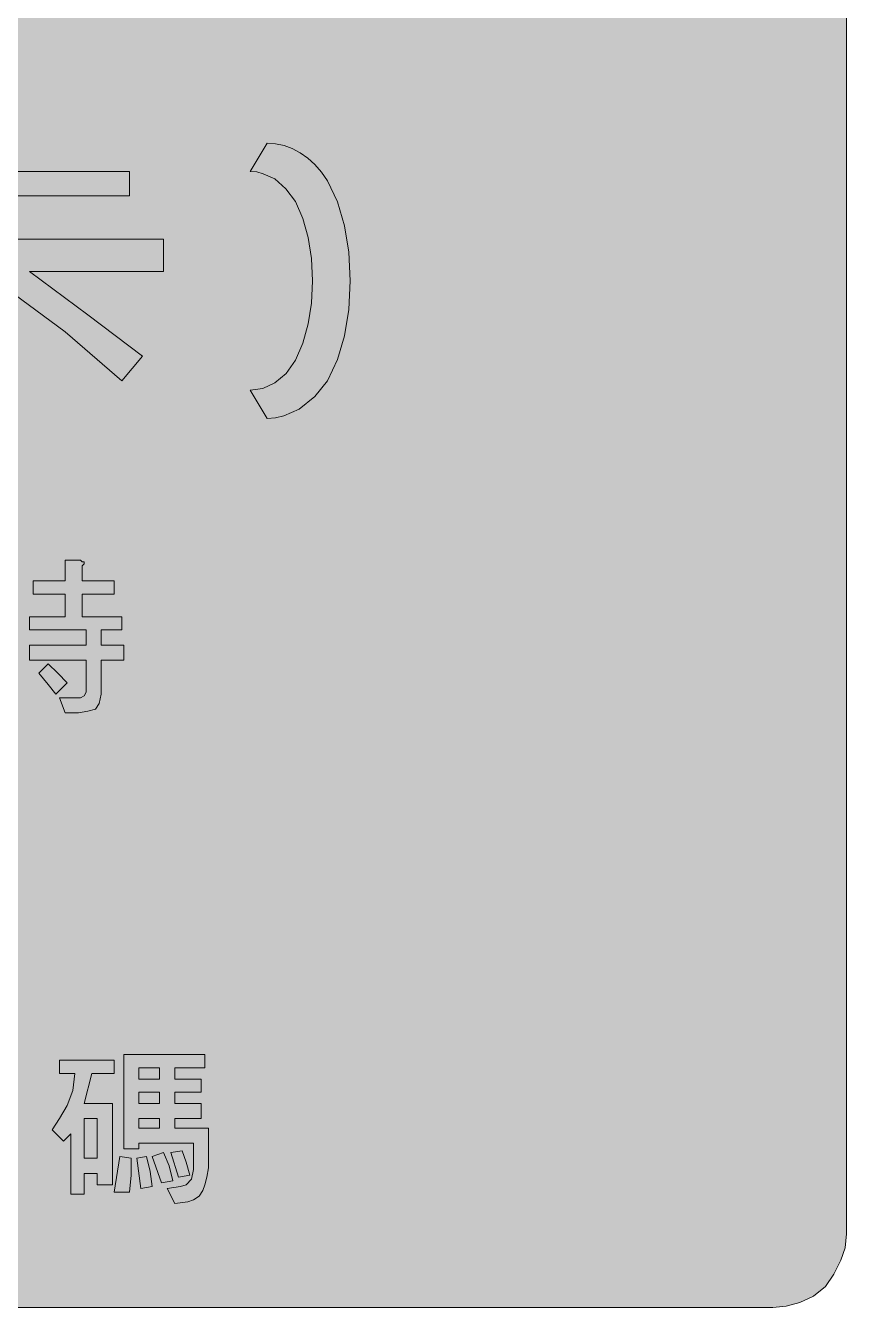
# Model space of a CAD drawing. Header units: metres. Extents: x 10 to 559, y 12 to 260.
# Drawn here: x 481 to 559.3, y 11.9 to 134.1 of the extents above; entities that cross this region are included whole.
import ezdxf

# ---------------------------------------------------------------- set-up
doc = ezdxf.new("R2010")
doc.units = ezdxf.units.M
doc.layers.add('FILL_BLACK_000000', color=7, linetype='Continuous', true_color=0x000000)
doc.layers.add('FILL_YELLOW_FFFF00', color=7, linetype='Continuous', true_color=0xffff00)

msp = doc.modelspace()

# ---------------------------------------------------------------- hatches: boundary and pattern name
at = {"layer": 'FILL_BLACK_000000', "true_color": 0x000000}
h = msp.add_hatch(color=7, dxfattribs=at)
h.dxf.hatch_style = 1
h.paths.add_polyline_path([(476.82, 95.58), (476.82, 110.7), (465.48, 110.7), (465.48, 113.76), (476.82, 113.76), (476.82, 125.64), (479.34, 125.1), (480.24, 124.92), (480.6, 124.56), (480.42, 124.2), (479.88, 123.66), (479.88, 120.24), (490.86, 120.24), (490.86, 117.9), (479.88, 117.9), (479.88, 113.76), (494.1, 113.76), (494.1, 110.7), (481.32, 110.7), (486.9, 106.56), (492.12, 102.6), (490.14, 100.26), (484.74, 104.94), (479.88, 108.54), (479.88, 95.58), (476.82, 95.58)])
h = msp.add_hatch(color=7, dxfattribs=at)
h.dxf.hatch_style = 1
h.paths.add_polyline_path([(508.22, 111.92), (507.91, 113.92), (507.41, 115.75), (506.7, 117.36), (505.78, 118.57), (504.72, 119.52), (503.62, 120.01), (503.02, 120.18), (502.38, 120.24), (504, 122.94), (504.81, 122.88), (505.61, 122.71), (506.39, 122.42), (507.15, 122.02), (507.87, 121.51), (508.56, 120.89), (509.19, 120.17), (509.76, 119.34), (510.7, 117.32), (511.38, 115.04), (511.78, 112.53), (511.92, 109.8), (511.78, 107.07), (511.38, 104.56), (510.7, 102.28), (509.76, 100.26), (508.54, 98.77), (507.06, 97.56), (505.6, 96.91), (504.81, 96.72), (504, 96.66), (502.38, 99.36), (503.59, 99.53), (504.74, 100.06), (505.8, 100.95), (506.7, 102.24), (507.41, 103.85), (507.91, 105.68), (508.22, 107.68), (508.32, 109.8), (508.22, 111.92)])
h = msp.add_hatch(color=7, dxfattribs=at)
h.dxf.hatch_style = 1
h.paths.add_polyline_path([(484.74, 79.92), (481.68, 79.92), (481.68, 81.18), (484.74, 81.18), (484.74, 83.16), (486.18, 83.16), (486.36, 82.98), (486.54, 82.98), (486.54, 82.8), (486.36, 82.62), (486.36, 81.18), (489.42, 81.18), (489.42, 79.92), (486.36, 79.92), (486.36, 77.76), (490.14, 77.76), (490.14, 76.5), (488.16, 76.5), (488.16, 75.06), (490.32, 75.06), (490.32, 73.62), (488.16, 73.62), (488.16, 70.38), (487.98, 69.48), (487.62, 68.94), (486.9, 68.76), (486, 68.58), (484.74, 68.58), (484.2, 70.02), (486.18, 70.02), (486.54, 70.2), (486.72, 70.56), (486.72, 73.62), (481.32, 73.62), (481.32, 75.06), (486.72, 75.06), (486.72, 76.5), (481.32, 76.5), (481.32, 77.76), (484.74, 77.76), (484.74, 79.92)])
h = msp.add_hatch(color=7, dxfattribs=at)
h.dxf.hatch_style = 1
h.paths.add_polyline_path([(484.02, 72.36), (484.92, 71.46), (483.84, 70.38), (483.12, 71.28), (482.22, 72.36), (483.12, 73.26), (484.02, 72.36)])
h = msp.add_hatch(color=7, dxfattribs=at)
h.dxf.hatch_style = 1
h.paths.add_polyline_path([(489.42, 35.46), (489.42, 34.2), (487.26, 34.2), (486.54, 31.32), (489.24, 31.32), (489.24, 23.58), (487.8, 23.58), (487.8, 24.66), (486.54, 24.66), (486.54, 22.68), (485.28, 22.68), (485.28, 28.44), (484.56, 27.72), (483.48, 28.8), (484.2, 29.88), (484.92, 31.14), (485.46, 32.58), (485.64, 34.2), (484.2, 34.2), (484.2, 35.46), (489.42, 35.46)])
h.paths.add_polyline_path([(487.8, 29.88), (486.54, 29.88), (486.54, 26.1), (487.8, 26.1), (487.8, 29.88)], flags=16)
h = msp.add_hatch(color=7, dxfattribs=at)
h.dxf.hatch_style = 1
h.paths.add_polyline_path([(495.18, 33.66), (497.7, 33.66), (497.7, 32.4), (495.18, 32.4), (495.18, 31.32), (497.7, 31.32), (497.7, 29.88), (495.18, 29.88), (495.18, 28.98), (498.42, 28.98), (498.42, 25.2), (498.24, 24.3), (498.06, 23.58), (497.88, 23.04), (497.52, 22.5), (496.98, 22.14), (496.44, 21.96), (495.18, 21.78), (494.46, 23.22), (495.72, 23.4), (496.26, 23.58), (496.8, 24.12), (496.98, 25.02), (496.98, 27.54), (491.76, 27.54), (491.76, 27), (490.32, 27), (490.32, 36), (498.06, 36), (498.06, 34.74), (495.18, 34.74), (495.18, 33.66)])
h.paths.add_polyline_path([(491.76, 28.98), (493.74, 28.98), (493.74, 29.88), (491.76, 29.88), (491.76, 28.98)], flags=16)
h.paths.add_polyline_path([(491.76, 34.74), (491.76, 33.66), (493.74, 33.66), (493.74, 34.74), (491.76, 34.74)], flags=16)
h.paths.add_polyline_path([(493.74, 32.4), (491.76, 32.4), (491.76, 31.32), (493.74, 31.32), (493.74, 32.4)], flags=16)
h = msp.add_hatch(color=7, dxfattribs=at)
h.dxf.hatch_style = 1
h.paths.add_polyline_path([(489.96, 26.28), (491.04, 26.1), (491.04, 24.48), (490.86, 22.86), (489.42, 22.86), (489.96, 26.28)])
h = msp.add_hatch(color=7, dxfattribs=at)
h.dxf.hatch_style = 1
h.paths.add_polyline_path([(491.58, 26.1), (492.48, 26.28), (492.84, 24.84), (493.02, 23.4), (491.94, 23.22), (491.58, 26.1)])
h = msp.add_hatch(color=7, dxfattribs=at)
h.dxf.hatch_style = 1
h.paths.add_polyline_path([(493.02, 26.28), (494.1, 26.64), (494.64, 25.38), (495, 23.94), (493.92, 23.76), (493.02, 26.28)])
h = msp.add_hatch(color=7, dxfattribs=at)
h.dxf.hatch_style = 1
h.paths.add_polyline_path([(494.82, 26.64), (495.9, 26.82), (496.26, 25.74), (496.62, 24.48), (495.54, 24.3), (494.82, 26.64)])
at = {"layer": 'FILL_YELLOW_FFFF00', "true_color": 0xffff00}
h = msp.add_hatch(color=7, dxfattribs=at)
h.dxf.hatch_style = 1
h.paths.add_polyline_path([(553.58, 259.76), (554.9, 259.31), (556.14, 258.63), (557.28, 257.76), (558.12, 256.72), (558.74, 255.51), (559.13, 254.17), (559.26, 252.72), (559.26, 18.9), (559.13, 17.57), (558.72, 16.38), (558.07, 15.05), (557.28, 13.86), (556.11, 12.94), (554.83, 12.33), (553.51, 11.99), (552.24, 11.88), (17.1, 11.88), (15.86, 11.99), (14.6, 12.33), (13.38, 12.94), (12.24, 13.86), (11.3, 15), (10.62, 16.24), (10.22, 17.56), (10.08, 18.9), (10.08, 252.72), (10.22, 254.07), (10.62, 255.42), (11.3, 256.66), (12.24, 257.76), (12.71, 258.27), (13.28, 258.7), (14.58, 259.38), (15.91, 259.78), (17.1, 259.92), (552.24, 259.92), (553.58, 259.76)])

# ---------------------------------------------------------------- linework, layer by layer
at = {"layer": 'FILL_BLACK_000000', "lineweight": 0, "true_color": 0x000000}
for points in [[(508.22, 111.92), (507.91, 113.92), (507.41, 115.75), (506.7, 117.36), (505.78, 118.57), (504.72, 119.52), (503.62, 120.01), (503.02, 120.18), (502.38, 120.24), (504, 122.94), (504.81, 122.88), (505.61, 122.71), (506.39, 122.42), (507.15, 122.02), (507.87, 121.51), (508.56, 120.89), (509.19, 120.17), (509.76, 119.34), (510.7, 117.32), (511.38, 115.04), (511.78, 112.53), (511.92, 109.8), (511.78, 107.07), (511.38, 104.56), (510.7, 102.28), (509.76, 100.26), (508.54, 98.77), (507.06, 97.56), (505.6, 96.91), (504.81, 96.72), (504, 96.66), (502.38, 99.36), (503.59, 99.53), (504.74, 100.06), (505.8, 100.95), (506.7, 102.24), (507.41, 103.85), (507.91, 105.68), (508.22, 107.68), (508.32, 109.8)], [(484.74, 79.92), (481.68, 79.92), (481.68, 81.18), (484.74, 81.18), (484.74, 83.16), (486.18, 83.16), (486.36, 82.98), (486.54, 82.98), (486.54, 82.8), (486.36, 82.62), (486.36, 81.18), (489.42, 81.18), (489.42, 79.92), (486.36, 79.92), (486.36, 77.76), (490.14, 77.76), (490.14, 76.5), (488.16, 76.5), (488.16, 75.06), (490.32, 75.06), (490.32, 73.62), (488.16, 73.62), (488.16, 70.38), (487.98, 69.48), (487.62, 68.94), (486.9, 68.76), (486, 68.58), (484.74, 68.58), (484.2, 70.02), (486.18, 70.02), (486.54, 70.2), (486.72, 70.56), (486.72, 73.62), (481.32, 73.62), (481.32, 75.06), (486.72, 75.06), (486.72, 76.5), (481.32, 76.5), (481.32, 77.76), (484.74, 77.76)], [(484.02, 72.36), (484.92, 71.46), (483.84, 70.38), (483.12, 71.28), (482.22, 72.36), (483.12, 73.26)], [(489.42, 35.46), (489.42, 34.2), (487.26, 34.2), (486.54, 31.32), (489.24, 31.32), (489.24, 23.58), (487.8, 23.58), (487.8, 24.66), (486.54, 24.66), (486.54, 22.68), (485.28, 22.68), (485.28, 28.44), (484.56, 27.72), (483.48, 28.8), (484.2, 29.88), (484.92, 31.14), (485.46, 32.58), (485.64, 34.2), (484.2, 34.2), (484.2, 35.46)], [(495.18, 33.66), (497.7, 33.66), (497.7, 32.4), (495.18, 32.4), (495.18, 31.32), (497.7, 31.32), (497.7, 29.88), (495.18, 29.88), (495.18, 28.98), (498.42, 28.98), (498.42, 25.2), (498.24, 24.3), (498.06, 23.58), (497.88, 23.04), (497.52, 22.5), (496.98, 22.14), (496.44, 21.96), (495.18, 21.78), (494.46, 23.22), (495.72, 23.4), (496.26, 23.58), (496.8, 24.12), (496.98, 25.02), (496.98, 27.54), (491.76, 27.54), (491.76, 27), (490.32, 27), (490.32, 36), (498.06, 36), (498.06, 34.74), (495.18, 34.74)], [(491.76, 34.74), (491.76, 33.66), (493.74, 33.66), (493.74, 34.74)], [(493.74, 32.4), (491.76, 32.4), (491.76, 31.32), (493.74, 31.32)], [(487.8, 29.88), (486.54, 29.88), (486.54, 26.1), (487.8, 26.1)], [(491.76, 28.98), (493.74, 28.98), (493.74, 29.88), (491.76, 29.88)], [(489.96, 26.28), (491.04, 26.1), (491.04, 24.48), (490.86, 22.86), (489.42, 22.86)], [(491.58, 26.1), (492.48, 26.28), (492.84, 24.84), (493.02, 23.4), (491.94, 23.22)], [(493.02, 26.28), (494.1, 26.64), (494.64, 25.38), (495, 23.94), (493.92, 23.76)], [(494.82, 26.64), (495.9, 26.82), (496.26, 25.74), (496.62, 24.48), (495.54, 24.3)]]:
    msp.add_lwpolyline(points, close=True, dxfattribs=at)
for points in [[(479.88, 120.24), (490.86, 120.24), (490.86, 117.9), (479.88, 117.9)], [(479.88, 113.76), (494.1, 113.76), (494.1, 110.7), (481.32, 110.7), (486.9, 106.56), (492.12, 102.6), (490.14, 100.26), (484.74, 104.94), (479.88, 108.54)]]:
    msp.add_lwpolyline(points, dxfattribs=at)
at = {"layer": 'FILL_YELLOW_FFFF00', "lineweight": 0, "true_color": 0xffff00}
msp.add_lwpolyline([(17.1, 259.92), (552.24, 259.92), (553.58, 259.76), (554.9, 259.31), (556.14, 258.63), (557.28, 257.76), (558.12, 256.72), (558.74, 255.51), (559.13, 254.17), (559.26, 252.72), (559.26, 18.9), (559.13, 17.57), (558.72, 16.38), (558.07, 15.05), (557.28, 13.86), (556.11, 12.94), (554.83, 12.33), (553.51, 11.99), (552.24, 11.88), (17.1, 11.88)], dxfattribs=at)

doc.saveas('drawing.dxf')
